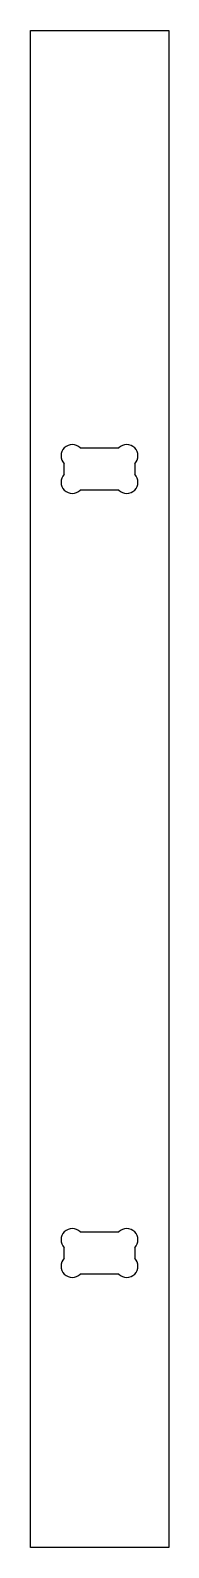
# Model space of a CAD drawing. Header units: millimetres. Extents: x 190 to 229, y -461 to -30.
import ezdxf

# ---------------------------------------------------------------- set-up
doc = ezdxf.new("R2010")
doc.units = ezdxf.units.MM
doc.header["$MEASUREMENT"] = 0

msp = doc.modelspace()

# ---------------------------------------------------------------- linework, layer by layer
for p, q in [((203.86, -148.69), (214.86, -148.69)), ((199.36, -156.19), (199.36, -153.19)), ((219.36, -153.19), (219.36, -156.19)), ((214.86, -160.69), (203.86, -160.69)), ((203.86, -371.24), (214.86, -371.24)), ((199.36, -378.74), (199.36, -375.74)), ((219.36, -375.74), (219.36, -378.74)), ((214.86, -383.24), (203.86, -383.24))]:
    msp.add_line(p, q)
msp.add_lwpolyline([(189.71, -460.89), (189.71, -30.16), (229.01, -30.16), (229.01, -460.89)], close=True)
for centre, start, end in [((201.61, -150.94), 45, 225), ((217.11, -150.94), -45, 135), ((201.61, -158.44), 135, 315), ((217.11, -158.44), -135, 45), ((201.61, -373.49), 45, 225), ((217.11, -373.49), -45, 135), ((201.61, -380.99), 135, 315), ((217.11, -380.99), -135, 45)]:
    msp.add_arc(centre, 3.18, start, end)

doc.saveas('drawing.dxf')
